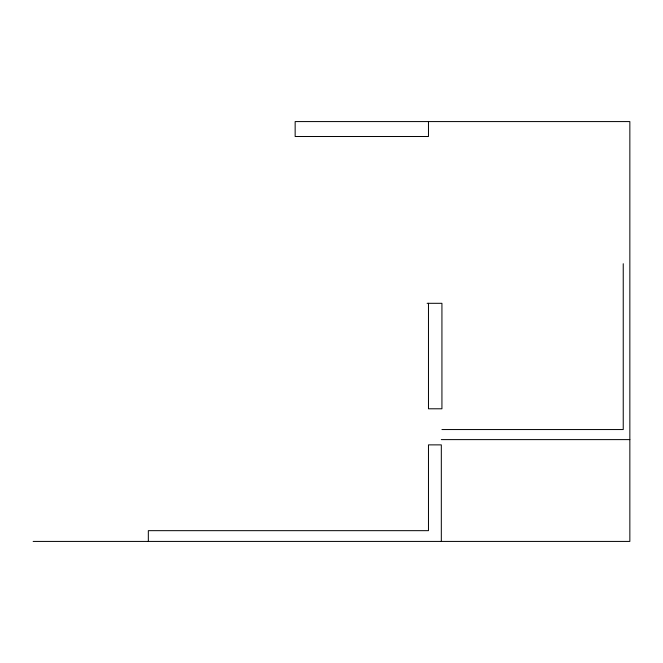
<?xml version="1.0" encoding="UTF-8"?>
<svg xmlns="http://www.w3.org/2000/svg" width="663" height="663" viewBox="0 0 663 663"><rect width="100%" height="100%" fill="white"/><g stroke="black" fill="none" stroke-linecap="round" stroke-linejoin="round"><path stroke-width="0.99" d="M427.105 303.306L441.931 303.306L441.931 408.789L428.472 408.789L428.472 303.306M441.931 429.549L623.237 429.549L623.237 263.717M441.318 439.61L629.85 439.61M33.15 541.422L629.85 541.422L629.85 121.578L295.151 121.578L295.151 136.512L428.472 136.512L428.472 121.578M441.318 541.422L441.318 444.873L428.472 444.873L428.472 530.665L148.33 530.665L148.33 541.422"/></g></svg>
